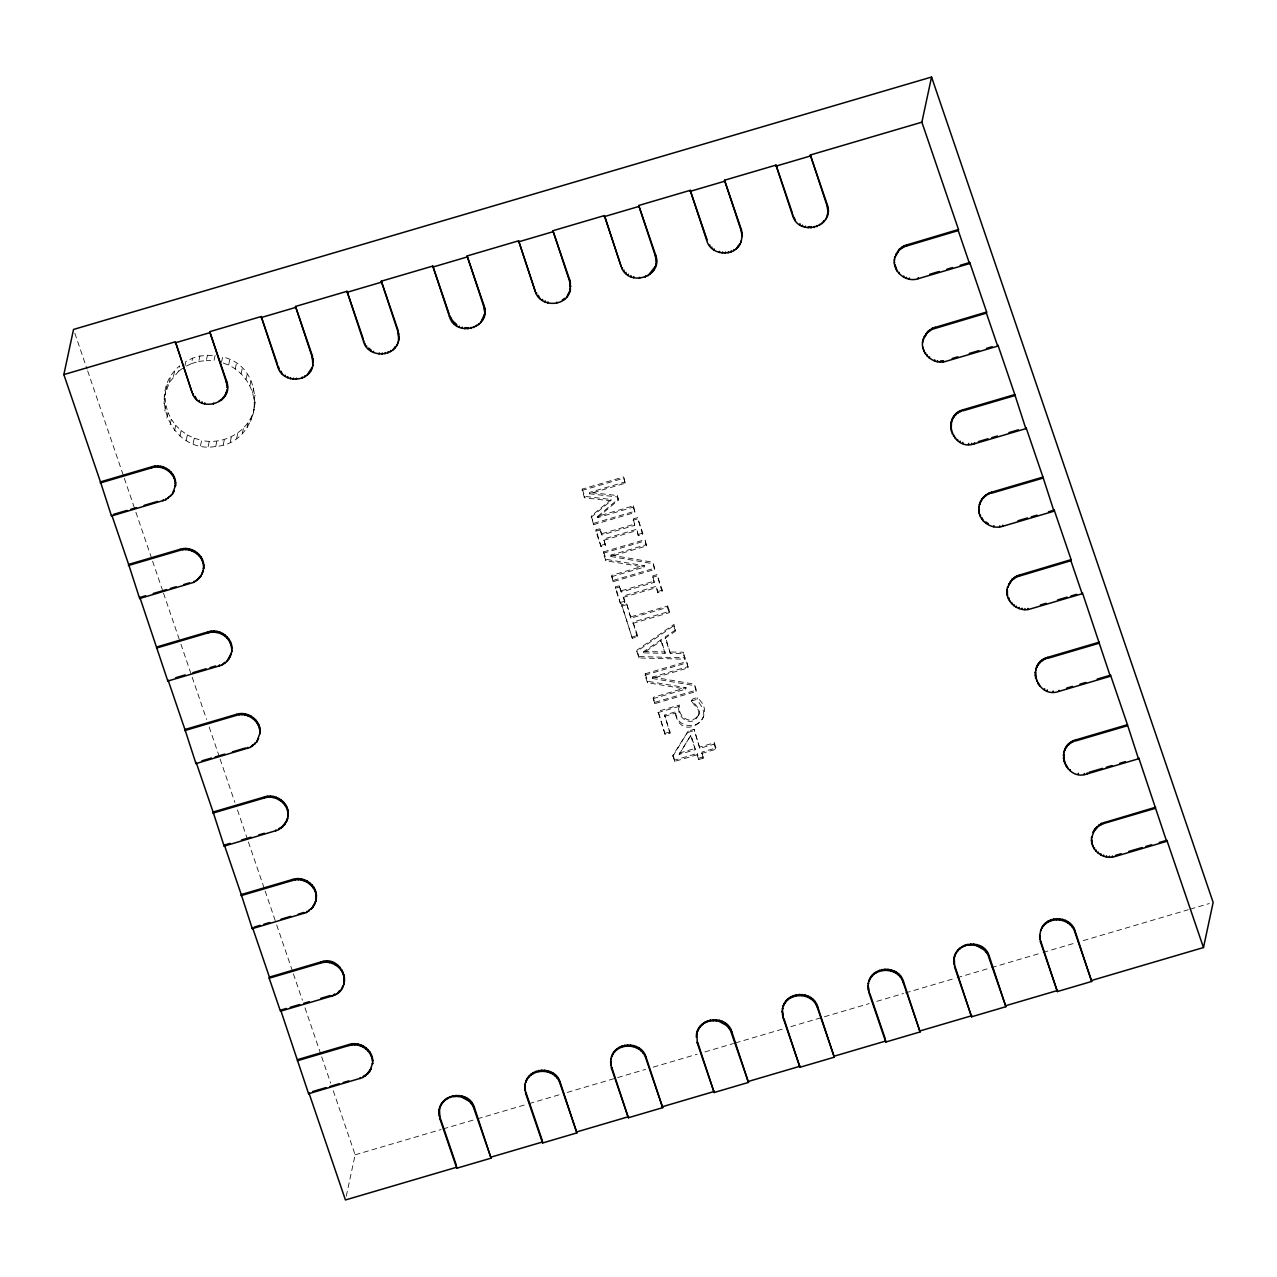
<?xml version="1.0" encoding="UTF-8"?>
<svg xmlns="http://www.w3.org/2000/svg" width="1277" height="1277" viewBox="0 0 1277 1277"><rect width="100%" height="100%" fill="white"/><g stroke="black" fill="none" stroke-linecap="round" stroke-linejoin="round"><path stroke-width="0.75" stroke-dasharray="5 3.75" d="M221.48 362.381L222.645 356.937C269.415 367.329 263.062 443.151 215.749 446.455C171.741 454.389 145.849 393.252 179.786 365.797L178.62 371.24L169.266 382.573L164.478 396.333M163.967 403.628L165.643 390.89M253.038 414.53L255.336 401.872M698.407 715.503C704.649 707.586 683.227 698.695 697.386 697.912C720.563 716.972 680.641 744.044 675.373 713.173L675.661 711.8L664.647 715.04L670.042 733.126L665.173 734.562L658.006 711.305L679.364 705.016C676.922 717.083 692.262 726.821 698.711 714.114C693.746 729.183 674.863 718.185 679.364 705.016M166.249 389.246L167.415 383.802M169.266 382.573L170.432 377.146M164.781 410.923L165.946 405.479L165.132 398.185M173.433 376.523L174.598 371.08M166.856 417.994L168.021 412.567L165.946 405.479M170.144 424.666L171.31 419.239L168.021 412.567M174.566 430.732L175.731 425.305L171.31 419.239M186.378 366.068L191.454 363.594L192.619 358.151L199.898 356.012L213.211 355.325M179.961 436.032L181.126 430.588L175.731 425.305M191.454 363.594L198.733 361.455L199.898 356.012M186.219 440.373L187.384 434.946L181.126 430.588M198.733 361.455L206.299 360.529L207.465 355.086M193.114 443.678L194.28 438.234L187.384 434.946M215.127 355.405L213.961 360.832L206.299 360.529M200.489 445.817L201.654 440.389C223.794 445.386 248.792 431.61 254.203 409.087M208.103 446.758L209.268 441.315M254.171 407.315C255.4 389.661 244.482 372.581 228.631 365.11L229.796 359.667M215.749 446.455L216.914 441.012M235.239 368.957L236.405 363.514M223.204 444.907L224.369 439.464M241.082 373.794L242.247 368.351M230.243 442.177L231.408 436.75M246.014 379.492L247.179 374.049M236.676 438.346L237.857 432.903M249.877 385.877L251.042 380.434M242.327 433.51L243.492 428.082M252.575 392.789L253.74 387.346M247.02 427.827L248.185 422.384M254.027 400.004L255.192 394.561M250.627 421.426L251.792 415.999M346.259 1196.198L355.134 1154.807L333.265 1090.75M582.2 489.123L584.674 496.354L611.14 499.53L610.853 500.903L584.371 497.743L582.2 489.123L623.655 476.928L625.044 483.265L589.335 493.768L589.623 492.395L625.347 481.892M584.371 497.743L584.674 496.354M633.504 505.804L633.2 507.177L597.492 517.68L597.796 516.307L633.504 505.804L635.004 512.476L593.566 524.671L591.347 515.924L611.14 499.53M593.566 524.671L591.347 515.924M595.8 531.2L596.088 529.827L600.318 528.582L601.754 535.047L634.749 525.342L633.312 518.877L637.542 517.632L642.81 533.1L642.523 534.488L638.292 535.733L636.856 529.269L603.861 538.974L605.314 545.439L601.068 546.684L595.8 531.2L600.03 529.955L600.318 528.582M601.068 546.684L596.088 529.827M603.606 551.84L606.16 559.358L644.454 565.743L644.167 567.116L605.873 560.731L603.303 553.212L603.606 551.84L645.045 539.644L646.433 545.981L610.693 556.485L610.997 555.112L646.737 544.593M605.314 545.439L603.861 538.974M597.492 517.68L618.244 500.153L617.445 495.556L589.623 492.395M618.244 500.153L617.445 495.556M625.044 483.265L623.655 476.928M605.873 560.731L606.16 559.358M610.997 555.112L652.739 562.215L654.782 568.153L654.478 569.542L613.04 581.721L611.635 575.4L644.454 565.743M613.04 581.721L611.635 575.4M615.259 588.266L615.562 586.877L619.792 585.632L621.229 592.097L654.207 582.408L652.77 575.927L657.001 574.682L662.284 590.166L661.981 591.538L657.751 592.783L656.314 586.319L623.336 596.024L624.772 602.489L620.542 603.734L615.259 588.266L619.489 587.021L619.792 585.632M634.749 525.342L633.312 518.877M642.523 534.488L637.542 517.632M620.542 603.734L615.562 586.877M667.695 606.016L669.499 611.316L632.961 622.059L637.526 635.451L637.223 636.84L632.323 638.277L621.676 604.819L626.576 603.382L630.854 618.148L667.392 607.389L667.695 606.016L631.141 616.759M638.292 535.733L636.856 529.269M624.772 602.489L623.336 596.024M630.854 618.148L626.576 603.382M646.433 545.981L645.045 539.644M637.223 636.84L632.961 622.059M632.323 638.277L621.676 604.819M654.478 569.542L652.739 562.215M654.207 582.408L652.77 575.927M636.808 651.43L637.111 650.041L673.969 624.405L675.501 631.141L665.157 638.165L670.345 653.393L683.163 653.601L685.063 659.203L639.043 657.958L636.808 651.43L673.665 625.794L673.969 624.405M639.043 657.958L637.111 650.041M661.981 591.538L657.001 574.682M643.496 652.898L643.8 651.525L661.247 639.633L665.141 653.313L643.496 652.898L660.943 641.022L661.247 639.633M657.751 592.783L656.314 586.319M645.204 673.793L647.774 681.311L686.068 687.696L685.765 689.085L647.487 682.7L644.917 675.166L645.204 673.793L686.659 661.598L688.048 667.935L652.308 678.438L652.611 677.065L688.351 666.546M647.487 682.7L647.774 681.311M632.658 623.447L669.196 612.705L669.499 611.316M665.157 638.165L665.445 636.776L675.788 629.769M652.611 677.065L694.353 684.169L696.38 690.107L696.093 691.495L654.638 703.691L653.249 697.354L686.068 687.696M654.638 703.691L653.249 697.354M670.345 653.393L665.445 636.776M665.173 734.562L658.006 711.305M683.163 653.601L683.45 652.228L670.648 652.02M685.063 659.203L683.45 652.228M670.042 733.126L664.647 715.04M688.048 667.935L686.659 661.598M674.368 761.491L674.655 760.102L697.402 753.414L697.098 754.803L674.368 761.491L672.979 755.186L688.239 731.067L694.097 729.359L699.812 748.354L714.051 744.156L714.354 742.783L700.099 746.965M679.156 754.42L691.065 734.834L695.358 749.663L679.156 754.42L691.065 734.834M696.093 691.495L694.353 684.169M698.711 713.843C699.908 707.57 691.687 704.585 691.527 699.652M691.352 701.408L691.655 700.019M672.692 756.559L688.239 731.067M703.85 714.976L703.02 709.038L697.098 699.301L697.386 697.912M699.812 748.354L694.097 729.359M703.356 717.658L703.643 716.269C698.79 730.556 675.613 727.858 675.661 711.8M714.354 742.783L716.11 747.923L701.855 752.105L703.18 758.235L698.727 759.544L697.402 753.414M703.18 758.235L701.855 752.105M701.552 753.494L715.806 749.296L716.11 747.923M597.796 516.307L618.547 498.764M591.059 517.313L610.853 500.903M178.62 371.24L184.686 366.882L185.851 361.439L192.619 358.151M581.913 490.512L623.352 478.316M593.869 523.283L635.308 511.103M633.009 520.25L637.239 519.021M602.058 533.658L635.036 523.969M603.574 540.347L636.553 530.641M601.371 545.295L605.601 544.05M638.58 534.345L642.81 533.1M603.303 553.212L644.741 541.017M611.348 576.773L644.167 567.116M613.327 580.349L654.782 568.153M652.483 577.316L656.713 576.071M621.532 590.724L654.51 581.019M623.032 597.413L656.027 587.707M620.845 602.361L625.076 601.116M658.054 591.411L662.284 590.166M621.388 606.192L626.289 604.755M632.626 636.888L637.526 635.451M644.917 675.166L686.356 662.986M652.946 698.727L685.765 689.085M654.941 702.302L696.38 690.107M691.224 701.025L697.098 699.301M657.719 712.678L679.061 706.404M664.343 716.413L675.373 713.173M665.477 733.174L670.345 731.737M687.952 732.455L693.794 730.731M679.444 753.047L695.646 748.274M699.014 758.155L703.467 756.846M355.134 1154.807L441.124 1129.522M443.039 1128.948L475.523 1119.402M477.422 1118.828L527.114 1104.222M529.029 1103.663L559.597 1094.66M567.243 1092.41L645.587 1069.36M653.233 1067.125L697.194 1054.195M704.84 1051.945L733.493 1043.501M735.408 1042.942L783.184 1028.895M790.83 1026.644L869.174 1003.594M876.82 1001.344L903.573 993.474M905.489 992.915L955.164 978.294M957.08 977.735L989.563 968.174M991.479 967.615L1041.17 953.009M1043.07 952.434L1075.553 942.889M1083.199 940.638L1188.312 909.719M1190.212 909.16L1209.335 903.541M643.8 651.525L665.445 651.924M639.33 656.57L685.366 657.815M589.335 493.768L617.142 496.929M610.693 556.485L652.451 563.588M652.308 678.438L694.065 685.557M194.28 438.234L201.654 440.389M223.267 363.067L228.631 365.11M633.2 507.177L635.004 512.476M667.392 607.389L669.196 612.705M673.665 625.794L675.501 631.141M714.051 744.156L715.806 749.296M660.943 641.022L665.141 653.313M690.761 736.222L695.358 749.663M697.098 754.803L698.727 759.544M600.03 529.955L601.754 535.047M619.489 587.021L621.229 592.097M672.979 755.186L674.655 760.102M74.816 333.217L87.028 369.021M87.666 370.905L123.677 476.433M124.316 478.316L135.25 510.353M135.889 512.237L151.963 559.342M152.601 561.226L162.897 591.379M163.536 593.262L180.249 642.251M180.903 644.135L206.619 719.51M209.189 727.06L219.468 757.197M220.107 759.081L234.904 802.435M237.474 809.969L247.754 840.122M248.408 842.006L264.483 889.111M265.121 890.995L276.055 923.032M276.694 924.915L292.768 972.02M293.407 973.904L302.41 1000.29M304.98 1007.824L321.054 1054.946M321.692 1056.829L330.695 1083.199"/><path stroke-width="1.5" d="M100.229 482.977L151.708 467.829C163.201 464.014 176.801 474.006 175.316 486.345C177.934 473.703 163.775 462.737 151.947 466.743L100.452 481.892L111.482 515.988L165.723 499.786L172.315 494.263L175.556 485.26M128.386 565.519L179.865 550.371C191.358 546.556 204.959 556.549 203.474 568.888C206.092 556.245 191.933 545.279 180.105 549.286L128.626 564.418L139.656 598.53L193.881 582.328L200.489 576.805L203.171 570.596L201.942 574.347M156.784 646.96L208.263 631.812C220.091 627.837 234.234 638.739 231.632 651.414L231.871 650.328C231.345 657.495 226.252 663.976 219.293 665.924L167.814 681.056L139.879 597.444L145.61 595.752M184.702 730.588L236.181 715.439C247.674 711.624 261.274 721.617 259.79 733.956C262.423 721.313 248.249 710.347 236.421 714.354L184.942 729.502L195.972 763.598L250.196 747.396L256.805 741.873L260.029 732.87M212.86 813.13L264.339 797.981C275.832 794.166 289.432 804.159 287.964 816.498C290.581 803.856 276.407 792.889 264.578 796.896L213.099 812.028L224.129 846.14L278.354 829.938L284.963 824.415L287.66 818.206L286.415 821.957M241.018 895.656L292.513 880.507C304.006 876.708 317.59 886.701 316.121 899.024C318.739 886.398 304.58 875.415 292.736 879.422L241.257 894.57L252.287 928.666L306.512 912.48L313.12 906.941L315.818 900.732L314.573 904.483M343.976 983.274L343.752 984.359C347.759 971.286 333.201 958.756 320.671 963.05L269.192 978.198L280.445 1011.208L331.924 996.06C354.639 990.154 342.715 954.079 320.894 961.964L269.415 977.113L269.192 978.198M297.573 1059.639L349.052 1044.506C360.896 1040.516 375.039 1051.418 372.437 1064.108L372.676 1063.023L369.436 1072.026L362.844 1077.549L308.603 1093.751L280.685 1010.123L286.399 1008.447M960.208 265.297L969.738 262.503L969.514 263.589L918.035 278.737C905.01 283.207 890.308 269.655 895.177 256.342L894.954 257.427L899.503 249.015L904.244 245.679L958.484 229.493L921.866 122.193L931.556 77.035L73.523 329.45L63.85 374.592L100.452 481.892M969.738 262.503L986.642 312.019L932.418 328.221L927.677 331.557L923.111 339.953L923.351 338.868C918.466 352.197 933.184 365.749 946.193 361.263L997.672 346.131L997.912 345.029L1014.8 394.561L1025.83 428.657L974.351 443.805C952.53 451.707 940.622 415.568 963.321 409.709L1014.8 394.561M951.157 430.972L951.509 421.41M1048.497 511.79L1054.227 510.114L1053.988 511.199L1002.509 526.347C990.665 530.322 976.538 519.42 979.14 506.746L978.9 507.831C979.427 500.664 984.519 494.183 991.479 492.236L1042.958 477.103L1026.069 427.572L1025.83 428.657M1099.274 642.171L1047.794 657.32C1025.112 663.194 1037.004 699.301 1058.825 691.416L1110.304 676.267L1082.385 592.64L1082.146 593.741L1030.667 608.874C1017.657 613.359 1002.956 599.807 1007.824 586.478L1007.585 587.564L1012.15 579.167L1016.891 575.831L1071.116 559.629L1054.227 510.114M1007.473 596.04L1007.298 589.272L1007.058 590.357M1035.631 678.582L1035.455 671.814L1035.216 672.899M1155.605 807.24L1101.365 823.442L1094.772 828.965L1091.548 837.967L1091.771 836.882C1089.169 849.572 1103.312 860.475 1115.156 856.484L1166.635 841.351L1138.701 757.724L1138.477 758.809L1086.982 773.958C1065.162 781.843 1053.27 745.736 1075.952 739.846L1127.447 724.697L1110.543 675.182L1097.198 679.109M1064.715 763.838L1063.613 754.356L1063.374 755.441M63.85 374.592L175.396 341.773L192.061 392.39C198.621 414.227 234.792 403.197 226.604 381.2L209.715 331.685L261.194 316.536L277.46 364.232M363.275 338.98L346.993 291.3L295.514 306.448L312.418 355.964L312.785 365.509L313.025 364.424C311.173 382.621 282.855 384.265 277.859 367.153L261.194 316.536M399.11 336.362L398.6 340.273L398.216 330.727L381.312 281.195L432.807 266.063L449.073 313.743M432.807 266.063L449.456 316.664C456.033 338.501 492.204 327.471 484.015 305.49L467.127 255.959L518.606 240.81L535.271 291.427C540.267 308.555 568.568 306.895 570.436 288.714L570.196 289.799L569.813 280.238L552.925 230.722L604.404 215.574L621.069 266.191C627.63 288.027 663.801 276.981 655.628 255.001L638.723 205.485L690.203 190.337L707.107 239.853M438.969 1113.081C438.043 1093.304 468.93 1088.866 474.421 1107.526L491.086 1158.143L456.767 1168.232L439.863 1118.716L439.48 1109.154M524.767 1087.844L525.294 1083.918L525.055 1085.003C526.906 1066.822 555.224 1065.162 560.22 1082.289L576.885 1132.891L542.565 1142.995L525.661 1093.463L525.007 1086.743L524.975 1090.686M656.522 260.636L655.995 264.562L656.234 263.461M610.566 1062.592L611.092 1058.681L610.853 1059.766C612.705 1041.585 641.022 1039.925 646.018 1057.053L662.683 1107.654L628.364 1117.758L611.475 1068.226L610.805 1061.506L610.773 1065.449M792.283 212.78L776.001 165.1L724.522 180.233L741.426 229.764L742.32 235.399L741.027 242.055L741.267 240.97C737.1 257.22 711.449 256.645 706.867 240.938L690.203 190.337M696.364 1037.355C695.438 1017.577 726.326 1013.14 731.817 1031.8L748.482 1082.417L714.162 1092.505L697.274 1042.99L696.891 1033.444M776.001 165.1L792.666 215.701C799.242 237.538 835.413 226.508 827.225 204.528L810.336 154.996L921.866 122.193M782.178 1012.118L782.689 1008.192L782.466 1009.293C784.317 991.096 812.635 989.452 817.631 1006.563L834.296 1057.18L799.961 1067.269L783.072 1017.753L782.402 1011.033L783.072 1017.753M867.977 986.882L868.488 982.955L868.264 984.04C870.116 965.859 898.433 964.199 903.43 981.327L920.094 1031.928L885.775 1042.032L868.871 992.516L868.216 985.796L868.871 992.516M953.775 961.629C952.85 941.851 983.737 937.414 989.228 956.09L1005.893 1006.691L971.574 1016.795L954.669 967.264L954.302 957.718M1039.574 936.392L1040.867 929.736L1040.643 930.821C1044.794 914.571 1070.445 915.146 1075.026 930.837L1091.691 981.454L1057.372 991.559L1040.484 942.027L1039.813 935.307L1039.781 939.249M202.947 571.681L203.713 567.802M287.421 819.291L288.187 815.412M315.579 901.817L316.345 897.939M111.482 515.988L111.722 514.902L128.626 564.418M151.708 467.829L151.947 466.743M154.613 467.222L154.836 466.137M157.582 467.095L157.821 465.993M160.551 467.414L160.79 466.328M163.44 468.212L163.664 467.127M166.154 469.441L166.377 468.356M139.656 598.53L139.879 597.444M168.628 471.085L168.851 470M162.977 500.839L163.201 499.754M170.799 473.081L171.022 471.995M165.723 499.786L165.946 498.7M172.587 475.395L172.826 474.31M168.245 498.317L168.468 497.232M192.061 392.39L176.018 343.609M173.975 477.949L174.215 476.864M170.464 496.45L170.687 495.364M174.901 480.679L175.141 479.577M193.21 395.04L193.45 393.954M172.315 494.263L174.007 490.719L173.784 491.805M175.348 483.504L175.588 482.403M194.822 397.466L195.046 396.381L196.802 399.637M227.514 386.835L227.274 387.921L226.38 382.286L209.715 331.685M199.132 401.457L199.372 400.371M201.734 402.909L201.974 401.808M204.543 403.915L204.783 402.83M179.865 550.371L180.105 549.286M213.419 404.202L213.642 403.117M182.771 549.764L182.994 548.679M185.74 549.621L185.979 548.535M188.709 549.956L188.948 548.871M221.272 400.435L225.215 394.976L227.226 389.677L226.987 390.762M226.38 382.286L226.604 381.2M223.315 398.392L223.555 397.307M191.598 550.754L191.821 549.669M227.067 385.079L227.306 383.994M224.975 396.062L225.215 394.976M226.221 393.492L226.444 392.406M194.312 551.983L194.535 550.898M167.814 681.056L168.037 679.971L184.942 729.502M196.786 553.627L197.025 552.526M198.957 555.623L199.18 554.537M193.881 582.328L194.104 581.243M200.744 557.937L200.984 556.836M196.403 580.843L200.712 575.719L200.489 576.805M202.133 560.475L202.373 559.39M198.621 578.992L198.845 577.906M203.059 563.205L203.298 562.119M203.522 566.03L203.745 564.945M156.544 648.046L208.023 632.897L208.263 631.812M208.023 632.897L210.928 632.307L211.168 631.205M210.928 632.307L213.897 632.163L214.137 631.077M213.897 632.163L216.867 632.498L217.106 631.397M231.903 647.487L231.68 648.572C231.169 641.677 226.205 635.595 219.756 633.28L219.979 632.195M277.859 367.153L278.099 366.052L279.248 368.702M222.469 634.525L222.709 633.424M195.972 763.598L196.195 762.513L213.099 812.028M280.621 372.23L280.844 371.144L282.6 374.4M224.944 636.154L225.183 635.068M313.312 361.599L313.073 362.684L312.179 357.049L295.514 306.448M219.293 665.924L219.516 664.838M227.114 638.165L227.338 637.063M222.038 664.87L224.784 662.3L224.56 663.386M284.931 376.22L285.17 375.135M228.918 640.463L229.142 639.378M230.291 643.017L230.53 641.932M226.779 661.534L231.345 653.122L231.105 654.207M287.533 377.657L287.772 376.571M231.233 645.747L231.456 644.662M228.647 659.331L228.87 658.246M230.099 656.873L230.323 655.787M290.342 378.678L290.581 377.593M293.279 379.237L293.518 378.152M296.264 379.349L296.503 378.247M302.042 378.136L302.282 377.05M304.692 376.859L304.932 375.773M307.071 375.183L312.258 367.169L312.019 368.255M312.179 357.049L312.418 355.964M309.114 373.155L309.353 372.07M236.181 715.439L236.421 714.354M312.865 359.843L313.104 358.741M310.79 370.825L311.013 369.739M239.086 714.833L239.326 713.747M242.055 714.705L242.295 713.604M245.024 715.024L245.264 713.939M247.914 715.822L248.153 714.737M250.627 717.051L250.867 715.966M224.129 846.14L224.369 845.055L230.083 843.363M253.101 718.696L253.341 717.61M247.451 748.45L247.69 747.364M398.823 339.187C396.971 357.368 368.654 359.029 363.658 341.901L346.993 291.3M255.272 720.691L255.512 719.605M250.196 747.396L252.958 744.842L252.718 745.928M257.076 723.005L257.3 721.92M258.449 725.559L258.688 724.474M254.937 744.06L255.177 742.975M259.391 728.289L259.614 727.188M256.805 741.873L258.497 738.329L258.257 739.415M259.838 731.114L260.077 730.013M264.339 797.981L264.578 796.896M363.658 341.901L363.897 340.815M267.244 797.375L267.484 796.289M364.823 344.551L365.046 343.465M366.419 346.993L366.659 345.907M270.229 797.231L270.453 796.146M398.887 337.447L397.977 331.812L381.312 281.195M368.415 349.148L368.638 348.062L370.969 349.898L370.745 350.983M273.198 797.566L273.422 796.481M276.071 798.364L276.311 797.279M373.347 352.42L373.57 351.335M278.785 799.594L279.024 798.508M252.287 928.666L252.527 927.581L269.415 977.113M281.259 801.238L281.499 800.136M275.609 830.992L275.848 829.906M379.077 354L379.317 352.915M283.43 803.233L283.67 802.148M285.234 805.548L285.457 804.446M382.062 354.096L382.302 353.011M280.876 828.454L286.655 820.872M286.623 808.086L286.846 807M283.095 826.602L283.334 825.517M385.015 353.729L385.255 352.644M287.548 810.815L287.772 809.73M284.963 824.415L285.202 823.33M287.995 813.641L288.235 812.555M387.857 352.899L388.08 351.798M390.491 351.622L390.73 350.536M392.869 349.946L395.152 346.833L394.928 347.919M397.977 331.812L398.216 330.727M398.679 334.59L398.903 333.505M396.588 345.588L396.828 344.503M397.817 343.018L398.057 341.933M292.513 880.507L292.736 879.422M295.402 879.917L295.641 878.815M298.387 879.773L298.61 878.688M301.356 880.108L301.58 879.007M304.229 880.891L304.469 879.805M306.943 882.136L307.182 881.034M309.417 883.764L309.657 882.678M303.766 913.534L304.006 912.448L298.275 914.124M311.588 885.775L311.827 884.674M306.512 912.48L306.751 911.379M313.392 888.074L313.631 886.988M309.034 910.996L309.273 909.91M314.78 890.628L315.004 889.542M311.253 909.144L314.812 903.398M315.706 893.357L315.946 892.272M313.12 906.941L313.36 905.856M316.153 896.183L316.393 895.097M449.456 316.664L449.696 315.579L452.457 320.671L456.767 324.645L456.543 325.747M450.621 319.314L450.861 318.228M452.218 321.756L452.457 320.671M484.909 311.109L484.685 312.211L483.775 306.576L467.127 255.959M454.213 323.911L454.436 322.826M320.671 963.05L320.894 961.964M459.145 327.183L459.369 326.098M323.56 962.443L323.799 961.358M461.955 328.205L462.178 327.104M326.545 962.315L326.768 961.214M464.892 328.764L465.115 327.678L468.1 327.774L467.877 328.859M329.514 962.635L329.737 961.549M332.387 963.433L332.627 962.347M470.814 328.492L471.053 327.407M335.101 964.662L335.34 963.576M308.603 1093.751L308.842 1092.665L345.444 1199.965L456.99 1167.146L456.767 1168.232M473.655 327.646L473.879 326.561M337.591 966.306L337.814 965.22M331.924 996.06L334.909 993.921L334.686 995.006M476.289 326.385L476.529 325.3M339.746 968.301L339.985 967.216M478.667 324.709L478.907 323.624M341.55 970.616L341.789 969.53M483.775 306.576L484.015 305.49M480.727 322.682L484.622 313.95L484.398 315.036M337.192 993.538L339.65 990.585L339.411 991.67M484.478 309.353L484.717 308.268M482.387 320.351L482.626 319.25M342.938 973.17L343.162 972.084M483.616 317.781L483.855 316.68M343.864 975.899L344.104 974.798M341.278 989.483L342.97 985.94M344.311 978.725L344.551 977.623M344.279 981.566L344.503 980.481M535.271 291.427L518.606 240.81M297.349 1060.74L348.829 1045.592L349.052 1044.506M348.829 1045.592L351.734 1044.985L351.957 1043.9M351.734 1044.985L354.703 1044.841L354.942 1043.756M354.703 1044.841L357.672 1045.177L357.911 1044.091M372.708 1060.165L372.469 1061.251C371.974 1054.355 366.994 1048.273 360.561 1045.975L360.784 1044.889M363.275 1047.204L363.498 1046.118M365.749 1048.848L365.972 1047.747M360.082 1078.602L360.322 1077.517M367.904 1050.843L368.143 1049.758M369.707 1053.158L369.947 1052.056M365.35 1076.064L371.128 1068.482L370.905 1069.567M371.096 1055.696L371.336 1054.61M367.584 1074.212L367.808 1073.127M372.022 1058.425L372.261 1057.34M369.436 1072.026L369.676 1070.94M536.42 294.077L536.659 292.992M538.016 296.519L538.255 295.418L540.011 298.674M570.723 285.872L570.484 286.958L569.59 281.323L552.925 230.722M542.342 300.494L542.581 299.409M544.944 301.947L545.183 300.861M547.753 302.952L547.993 301.867M556.612 303.24L556.852 302.154M564.482 299.472L564.705 298.387L562.327 300.047M569.59 281.323L569.813 280.238M566.525 297.429L569.654 291.443L569.43 292.529M570.276 284.117L570.516 283.031M568.185 295.099L568.425 294.013M439.256 1110.24L440.262 1106.425M440.022 1107.51L441.491 1103.855M621.069 266.191L605.027 217.409M439.176 1115.922L439.192 1111.996M441.251 1104.94L443.151 1101.524M439.863 1118.716L439.4 1114.837M622.234 268.84L622.458 267.739M442.927 1102.61L445.21 1099.481M623.83 271.267L624.054 270.181M444.971 1100.566L447.588 1097.805M656.282 261.721L655.388 256.086L638.723 205.485M625.81 273.438L626.049 272.352M447.349 1098.906L450.222 1096.544M628.14 275.257L628.38 274.172M449.999 1097.629L453.064 1095.714M630.742 276.694L630.982 275.609M452.824 1096.799L455.777 1096.416L456.017 1095.331M633.552 277.716L633.791 276.63M455.777 1096.416L458.762 1096.512L458.986 1095.427M491.086 1158.143L473.017 1105.962L469.441 1101.365L461.699 1097.087L461.923 1096.001M639.474 278.386L639.713 277.285M464.509 1098.092L464.732 1097.007M467.111 1099.545L467.334 1098.459M645.252 277.173L645.492 276.087M469.441 1101.365L469.665 1100.279M647.902 275.896L655.468 266.207L655.229 267.292M471.421 1103.536L471.66 1102.434M650.28 274.22L650.504 273.134M473.017 1105.962L473.256 1104.876M655.388 256.086L655.628 255.001M652.324 272.193L652.563 271.107M656.075 258.88L656.314 257.794M474.182 1108.612L474.421 1107.526M654 269.862L654.223 268.777M526.06 1081.172L525.821 1082.273C531.12 1067.013 555.447 1068.131 559.98 1083.375L576.885 1132.891M527.066 1079.703L527.289 1078.602M528.726 1077.357L528.965 1076.272M525.661 1093.463L525.901 1092.378L542.166 1140.074M530.769 1075.33L531.009 1074.244M709.629 246.03L709.868 244.945M742.32 235.399L742.081 236.484L741.187 230.85L724.522 180.233M533.148 1073.654L533.387 1072.568M711.624 248.201L711.848 247.1M535.797 1072.393L536.037 1071.307M713.955 250.021L714.178 248.935M538.623 1071.547L538.862 1070.461M541.576 1071.18L541.815 1070.094M719.366 252.479L719.59 251.393M544.561 1071.275L544.8 1070.19M722.287 253.038L722.527 251.952M547.498 1071.834L547.737 1070.749M725.272 253.133L725.512 252.048M550.307 1072.856L550.531 1071.77M728.225 252.766L728.465 251.681M552.909 1074.308L553.149 1073.207M731.067 251.936L731.29 250.851M555.24 1076.128L555.479 1075.042M733.7 250.659L733.94 249.574M542.565 1142.995L542.789 1141.909L491.31 1157.042M557.235 1078.283L557.458 1077.197M736.079 248.983L740.022 243.54L739.798 244.625M558.831 1080.725L559.055 1079.64M741.187 230.85L741.426 229.764M738.122 246.956L738.361 245.87M741.889 233.643L742.113 232.542M559.98 1083.375L560.22 1082.289M611.859 1055.935L611.635 1057.021C616.919 1041.761 641.246 1042.894 645.795 1058.138L662.683 1107.654M612.864 1054.451L613.088 1053.365M792.666 215.701L792.905 214.616M614.524 1052.12L614.764 1051.035M611.475 1068.226L611.699 1067.141L628.364 1117.758M793.831 218.351L794.071 217.266L795.427 220.793M616.583 1050.093L616.807 1049.008M618.962 1048.417L619.185 1047.332M828.119 210.162L827.895 211.248L826.985 205.613L810.336 154.996M621.596 1047.156L621.835 1046.055M799.753 224.784L799.977 223.698M624.437 1046.31L624.661 1045.224M802.355 226.221L802.579 225.135M627.374 1045.943L627.614 1044.857M805.164 227.242L805.388 226.157M630.359 1046.039L630.599 1044.953M808.102 227.801L808.325 226.715L811.31 226.811L811.071 227.897M633.296 1046.597L633.536 1045.512M636.106 1047.619L636.345 1046.533M814.024 227.529L814.263 226.444M638.708 1049.055L638.947 1047.97M816.865 226.699L817.088 225.598M641.038 1050.891L641.277 1049.806M819.499 225.422L819.738 224.337M643.033 1053.046L643.257 1051.961M821.877 223.746L824.16 220.634L823.936 221.719M644.63 1055.488L644.869 1054.403M826.985 205.613L827.225 204.528M827.688 208.39L827.911 207.305M645.795 1058.138L646.018 1057.053M825.596 219.389L825.836 218.303M826.826 216.819L827.831 212.988L827.608 214.073M696.651 1034.53L697.657 1030.699M697.434 1031.784L698.902 1028.129M698.663 1029.214L700.562 1025.798M697.274 1042.99L697.497 1041.904L714.162 1092.505M700.323 1026.884L702.605 1023.771M702.382 1024.856L704.984 1022.095M704.76 1023.18L707.634 1020.818M707.394 1021.903L710.475 1019.988M710.235 1021.073L713.189 1020.706L713.412 1019.621M713.189 1020.706L716.174 1020.802L716.397 1019.716M748.482 1082.417L730.428 1030.252L726.836 1025.654L719.095 1021.361L719.334 1020.275M721.904 1022.382L722.143 1021.297M724.506 1023.819L724.745 1022.733M726.836 1025.654L727.076 1024.553M728.832 1027.809L729.071 1026.724M894.427 260.221L894.65 259.135M896.199 253.676L895.959 254.761L899.279 250.116L904.02 246.78L958.245 230.578L958.484 229.493M894.379 263.062L894.618 261.977M730.428 1030.252L730.667 1029.15M897.412 252.303L897.651 251.218M894.826 265.887L895.065 264.802L897.14 271.171M731.593 1032.901L731.817 1031.8M899.279 250.116L899.503 249.015M895.768 268.617L895.991 267.531M901.498 248.249L901.738 247.163M904.02 246.78L904.244 245.679M898.944 273.486L899.184 272.384M906.766 245.711L907.005 244.625M903.589 277.125L903.813 276.024M906.303 278.354L906.542 277.269M909.176 279.152L909.416 278.051M918.035 278.737L918.259 277.652M922.585 342.747L922.808 341.661M924.356 336.202L924.117 337.288L927.437 332.643L932.178 329.306L986.403 313.104L986.642 312.019M925.57 334.829L925.809 333.744M922.984 348.429L923.223 347.344M927.437 332.643L927.677 331.557M783.471 1005.462L783.232 1006.547C788.532 991.287 812.842 992.405 817.392 1007.649L834.296 1057.18M923.925 351.159L924.149 350.074M784.461 1003.977L784.701 1002.892M782.386 1014.96L782.609 1013.874M929.656 330.791L929.895 329.705M786.137 1001.647L786.361 1000.561M925.298 353.713L925.538 352.612M788.18 999.62L788.42 998.518M932.178 329.306L932.418 328.221M927.102 356.012L927.341 354.926M790.559 997.944L790.798 996.858M934.924 328.253L935.163 327.167M929.273 358.023L929.512 356.921M793.209 996.667L793.432 995.581M796.034 995.837L796.273 994.751M934.461 360.88L934.7 359.795M798.987 995.453L799.226 994.368M937.35 361.678L937.573 360.593M801.972 995.549L802.195 994.464M940.319 362.014L940.542 360.928L943.527 360.784L943.288 361.87M804.909 996.124L805.133 995.038M807.718 997.145L807.942 996.044M810.32 998.582L810.544 997.497M812.651 1000.402L812.874 999.316M799.961 1067.269L783.934 1018.503M814.63 1002.573L814.87 1001.487M816.226 1004.999L816.466 1003.914M817.392 1007.649L817.631 1006.563M950.742 425.289L950.966 424.203M951.269 422.495L952.514 418.744M950.695 428.146L950.934 427.045M952.275 419.83L953.967 416.286M953.727 417.371L955.834 414.099M952.083 433.685L952.307 432.6M955.595 415.185L958.053 412.232M953.472 436.239L953.696 435.154M957.814 413.317L960.575 410.763M955.26 438.554L955.499 437.468M960.336 411.848L963.321 409.709M957.431 440.549L957.67 439.464M959.905 442.193L960.144 441.108M962.619 443.422L962.858 442.337M968.477 444.556L968.7 443.454M971.446 444.412L971.685 443.327M974.351 443.805L974.59 442.72M869.27 980.225L869.03 981.311C874.33 966.051 898.657 967.168 903.19 982.412L920.094 1031.928M870.276 978.741L870.499 977.655M868.184 989.723L868.408 988.637M871.936 976.41L872.175 975.309M873.979 974.367L874.218 973.282M876.357 972.691L876.597 971.605M879.007 971.43L879.23 970.344M979.667 503.952L979.427 505.038L980.672 501.286M978.852 510.672L979.092 509.587L979.315 513.498M980.433 502.372L982.125 498.828M881.832 970.6L882.072 969.498M981.885 499.914L983.992 496.625M980.241 516.227L980.481 515.142M983.753 497.727L986.211 494.774M884.785 970.217L885.025 969.131M981.63 518.781L981.853 517.696L983.418 521.096M985.972 495.859L988.733 493.289M887.77 970.312L888.01 969.227M988.494 494.375L991.479 492.236M985.589 523.091L985.828 522.006L988.302 523.634M890.707 970.887L890.931 969.786M893.517 971.893L893.74 970.807M896.119 973.345L896.342 972.244M993.666 526.762L993.889 525.661M898.449 975.165L898.673 974.08M885.775 1042.032L885.999 1040.947L834.519 1056.095M900.429 977.32L900.668 976.235M902.041 979.762L902.264 978.677M999.604 526.954L999.843 525.853M903.19 982.412L903.43 981.327M1002.509 526.347L1002.748 525.262M1008.83 583.812L1008.591 584.898L1011.911 580.253L1016.652 576.917L1070.892 560.715L1071.116 559.629M1007.026 593.214L1007.25 592.129M1010.059 582.44L1010.283 581.354M1011.911 580.253L1012.15 579.167M1008.399 598.769L1008.638 597.684L1009.788 601.323M1014.146 578.401L1014.369 577.316M1016.652 576.917L1016.891 575.831M1011.592 603.622L1011.815 602.536M1019.413 575.863L1019.637 574.778M1013.746 605.633L1013.986 604.532M1053.988 511.199L1042.958 477.103M1016.221 607.261L1016.46 606.176M1018.934 608.49L1019.174 607.405M1021.823 609.289L1022.063 608.203M1024.793 609.624L1025.032 608.538M1027.762 609.48L1028.001 608.395M954.063 958.804L955.068 954.973M954.829 956.058L956.297 952.403M953.983 964.486L954.015 960.543M956.074 953.488L957.973 950.072M954.669 967.264L954.909 966.178L971.574 1016.795M957.734 951.157L960.017 948.045M959.793 949.13L962.395 946.369M962.172 947.454L965.045 945.092M964.805 946.193L967.87 944.262M967.647 945.347L970.584 944.98L970.823 943.895M970.584 944.98L973.569 945.076L973.808 943.99M1005.893 1006.691L987.839 954.526L984.248 949.928L976.506 945.634L976.745 944.549M1035.982 669.02L1035.759 670.106L1036.988 666.355M1035.184 675.756L1035.408 674.655M1036.764 667.44L1038.44 663.896M1038.217 664.982L1040.308 661.709M979.315 946.656L979.555 945.571M1036.557 681.295L1036.796 680.21M1040.069 662.795L1042.527 659.842M1037.946 683.849L1038.185 682.764L1039.749 686.164M981.917 948.093L982.157 947.007M1042.303 660.927L1045.049 658.373M984.248 949.928L984.487 948.843M1044.825 659.459L1047.794 657.32M986.243 952.083L986.467 950.998M1044.394 689.803L1044.618 688.718M987.839 954.526L988.063 953.44M989.005 957.175L989.228 956.09M1047.108 691.033L1047.332 689.947M1052.95 692.166L1053.19 691.065M1058.825 691.416L1059.064 690.33M1064.14 751.562L1063.917 752.648L1065.146 748.897M1063.342 758.283L1063.565 757.197M1064.922 749.982L1066.598 746.438M1063.789 761.108L1064.028 760.023M1066.375 747.524L1068.466 744.236M1068.242 745.337L1070.685 742.384M1066.103 766.392L1066.343 765.306L1067.907 768.706M1070.461 743.469L1073.207 740.899M1072.983 741.985L1075.952 739.846M1070.078 770.701L1070.302 769.616M1042.112 927.166L1041.872 928.251C1049.04 915.354 1070.525 917.924 1074.803 931.939L1091.691 981.454M1043.532 925.921L1043.772 924.835M1040.484 942.027L1040.707 940.941L1057.372 991.559M1045.592 923.894L1045.815 922.808M1078.139 774.373L1078.379 773.271M1047.97 922.217L1048.194 921.132M1050.604 920.94L1050.843 919.855M1084.093 774.564L1084.317 773.463M1053.445 920.11L1053.685 919.025M1086.982 773.958L1087.222 772.856M1056.398 919.743L1056.622 918.658M1110.304 676.267L1110.543 675.182M1059.367 919.839L1059.607 918.754M1062.304 920.398L1062.544 919.312M1065.114 921.419L1065.353 920.334M1067.716 922.856L1067.955 921.771M1070.046 924.692L1070.286 923.59M1072.042 926.847L1072.281 925.761M1091.5 840.825L1091.739 839.739L1091.947 843.65M1093.304 831.423L1093.08 832.508L1098.619 826.011L1103.887 823.473L1155.366 808.325M1094.533 830.05L1094.772 828.965M1073.638 929.289L1073.877 928.203M1096.4 827.863L1096.624 826.778M1092.889 846.38L1093.112 845.294M1074.803 931.939L1075.026 930.837M1098.619 826.011L1098.858 824.926M1094.261 848.934L1094.501 847.832M1101.141 824.527L1101.365 823.442M1096.065 851.232L1096.304 850.147M1103.887 823.473L1104.126 822.388M1098.236 853.228L1098.459 852.142M1138.477 758.809L1127.447 724.697M1100.71 854.872L1100.934 853.786M1103.424 856.101L1103.647 855.015M1106.297 856.899L1106.536 855.813M1109.266 857.234L1109.505 856.149M1112.251 857.09L1112.475 856.005M1166.635 841.351L1166.859 840.25L1203.477 947.55L1091.931 980.369M1203.477 947.55L1213.15 902.408L931.556 77.035M219.117 401.01L221.496 399.334M278.594 828.853L281.116 827.368M363.067 1076.463L365.589 1074.979M175.157 342.859L209.476 332.77M260.955 317.622L295.29 307.534M346.769 292.385L381.089 282.297M432.568 267.148L466.887 257.044M518.366 241.912L552.686 231.807M604.165 216.659L638.484 206.571M689.979 191.422L724.298 181.334M775.777 166.186L810.097 156.081M113.621 514.344L126.982 510.417M130.797 509.3L136.511 507.607M144.141 505.373L157.486 501.446M929.704 274.284L939.233 271.474M946.864 269.224L952.578 267.547M153.224 593.518L166.569 589.591M170.384 588.458L176.114 586.782M183.744 584.547L189.459 582.855M952.147 358.502L957.862 356.81M969.307 353.458L978.836 350.648M986.467 348.398L992.181 346.721M963.081 410.795L1014.561 395.647M175.667 677.736L185.197 674.926M192.827 672.692L206.172 668.765M209.987 667.632L215.717 665.955M978.39 441.603L987.935 438.793M991.75 437.676L997.465 435.984M1008.91 432.616L1018.439 429.822M991.239 493.321L1042.734 478.189M201.926 760.837L211.455 758.027M215.27 756.91L224.8 754.1M232.43 751.85L245.775 747.923M1017.992 520.761L1027.522 517.967M1031.337 516.834L1037.068 515.158M241.529 839.995L251.058 837.201M258.688 834.95L264.403 833.274M1040.436 604.979L1046.15 603.303M1057.595 599.935L1067.125 597.141M1070.94 596.008L1076.671 594.332M1047.571 658.405L1099.05 643.257M254.426 927.022L260.141 925.346M263.956 924.229L269.686 922.537M281.116 919.169L290.661 916.375M1066.694 688.08L1072.409 686.403M1080.039 684.153L1085.753 682.477M1075.729 740.931L1127.208 725.799M290.214 1007.314L299.744 1004.52M303.559 1003.387L309.289 1001.711M320.719 998.343L330.264 995.533M1089.121 772.298L1102.482 768.371M1106.297 767.254L1112.012 765.577M1119.642 763.327L1125.356 761.651M312.657 1091.532L326.002 1087.605M329.817 1086.488L339.347 1083.678M343.162 1082.561L348.876 1080.885M1115.38 855.398L1121.11 853.722M1128.724 851.472L1142.069 847.545M1145.884 846.428L1151.615 844.751M1159.245 842.501L1164.959 840.825M577.108 1131.805L628.603 1116.673M662.923 1106.568L714.402 1091.42M748.721 1081.332L800.2 1066.183M920.318 1030.842L971.813 1015.71M1006.132 1005.606L1057.611 990.457M973.569 945.076L976.506 945.634M716.174 1020.802L719.095 1021.361M458.762 1096.512L461.699 1097.087M216.867 632.498L219.756 633.28M357.672 1045.177L360.561 1045.975M958.245 230.578L969.514 263.589M986.403 313.104L997.672 346.131M1070.892 560.715L1082.146 593.741M869.733 993.251L885.376 1039.111M440.102 1117.63L456.368 1165.31M224.369 845.055L241.257 894.57"/></g></svg>
